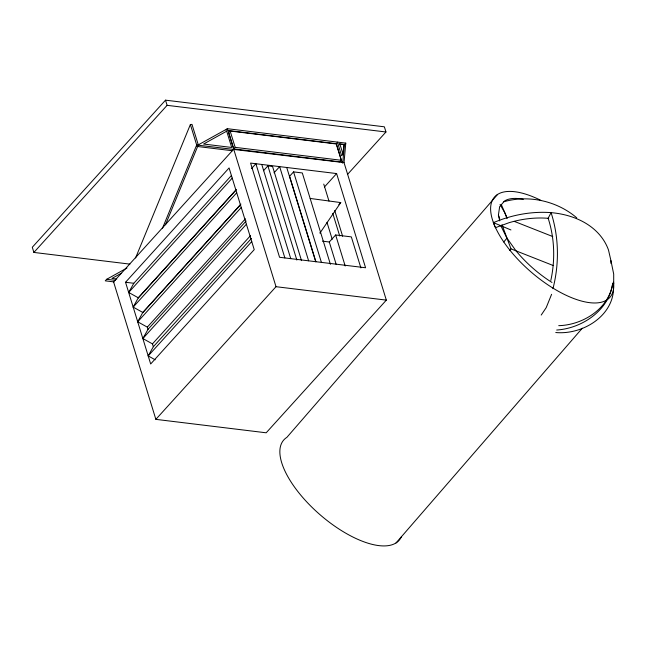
<?xml version="1.0" encoding="UTF-8"?>
<svg xmlns="http://www.w3.org/2000/svg" width="646" height="646" viewBox="0 0 646 646"><rect width="100%" height="100%" fill="white"/><g stroke="black" fill="none" stroke-linecap="round" stroke-linejoin="round"><path stroke-width="0.97" d="M610.93 263.431L610.93 260.645L608.508 250.067A91.013 65.141 -20.2 0 0 551.078 212.631C531.383 211.169 511.592 214.965 493.447 222.636L510.938 229.952M613.7 283.917L613.7 274.074L610.93 260.645M343.01 154.184L343.882 144.454L339.861 143.969L338.464 145.511L341.605 155.726L343.01 154.184L339.861 143.969M342.711 163.196L344.375 144.664L345.78 143.113L227.408 128.699L198.298 144.874L196.893 146.424L232.31 150.736M233.715 149.186L113.567 281.85L155.864 419.359L266.184 432.796L386.332 300.124L344.027 162.622L345.78 143.113M499.721 220.9L498.405 215.11L499.649 206.688L504.478 201.035A66.845 28.489 40.9 0 1 523.333 199.323M550.82 280.453C555.285 259.999 554.639 238.237 548.155 218.267L551.078 212.631C558.984 237.098 559.355 263.875 552.944 288.714M551.611 294.301L546.209 307.625L541.211 315.054M135.571 257.956L190.376 124.525L191.991 124.387L198.298 144.874L165.481 224.768M162.34 228.619L196.683 145.011L190.376 124.525M155.185 359.79L148.192 355.898L153.336 346.732L152.464 343.89L142.855 338.544L147.999 329.379L147.312 327.142L137.703 321.797L142.79 312.446L133.181 307.1L138.284 297.79L128.675 292.444L133.819 283.279L231.268 175.672M310.209 198.451L340.749 202.586L319.923 233.101L320.586 232.366M503.759 241.992L506.997 238.148M509.702 250.406L510.994 248.871L501.99 224.735M497.622 194.406L286.889 437.35A76.438 32.583 40.9 0 0 320.311 514.951A76.438 32.583 40.9 0 0 401.537 536.495M396.022 542.971L582.304 328.2M347.411 174.541L385.961 131.986L384.37 126.81L165.521 100.162L32.3 247.256L33.891 252.433L129.886 264.117M33.891 252.433L167.112 105.33L385.961 131.986M226.011 130.242L227.408 128.699L276.012 286.695L155.864 419.359M230.154 131.049L228.749 132.591L233.763 148.895L339.885 161.823L341.282 160.273L336.267 143.969L230.154 131.049L235.168 147.353L233.763 148.895M126.947 268.025L106.655 279.298L105.258 280.84L114.108 281.922M125.542 282.27L229.088 167.944L254.225 249.647L150.679 363.981L125.542 282.27L133.819 283.279M128.675 292.444L232.221 178.118M251.52 168.558L255.889 163.729L284.87 257.932M138.284 297.79L236.412 189.439M138.325 297.935L235.774 190.328M133.181 307.1L236.727 192.766M263.463 170.754L267.88 165.877L272.547 166.442L301.529 260.645M142.79 312.446L240.918 204.088M142.847 312.632L240.296 205.024M137.703 321.797L241.249 207.463M274.025 172.829L279.637 166.62L308.618 260.822M147.312 327.142L245.44 218.784M147.999 329.379L246.126 221.029M330.421 264.327L302.304 172.95L293.559 171.884L289.602 176.253L315.926 261.808M142.855 338.544L246.401 224.219M152.464 343.89L250.591 235.54M337.721 142.136L336.324 143.678L342.057 162.308M153.336 346.732L251.464 238.382M148.192 355.898L251.738 241.564M324.445 186.985L336.606 173.564L365.579 267.759L279.565 257.286L250.583 163.083L336.606 173.564M338.851 204.685L340.749 202.586M322.427 241.16L329.29 241.992L335.645 234.974L351.343 236.888L360.888 267.912M121.343 273.218L111.919 278.45L116.773 279.048M495.32 227.739L508.903 222.749A83.391 59.682 -20.2 0 1 548.72 218.356L548.155 218.267M503.856 201.746C528.799 194.607 557.062 200.979 576.708 217.799M556.682 330.041C582.522 328.297 609.331 309.991 612.747 283.053C609.291 308.481 583.08 325.027 558.733 325.665M196.683 145.011L344.027 162.622M555.762 332.529C583.879 335.088 616.793 314.093 613.304 283.19M227.998 130.484L344.375 144.664M235.168 147.353L341.282 160.273M276.012 286.695L386.332 300.124M106.655 279.298L115.513 280.372M514.337 221.4L552.766 236.557M510.994 248.871L553.178 265.506M500.061 204.467L504.776 212.736L506.965 218.211M501.361 204.677L507.15 218.17M500.82 225.72L506.739 237.793L515.758 250.503A66.845 28.489 40.9 0 0 551.983 282.455M498.405 215.11L499.705 218.606M493.286 222.216L494.981 226.819M334.717 210.523L342.638 236.275M323.759 184.102L328.984 201.1M332.763 213.374L339.723 236M335.645 234.974L345.19 265.999M326.973 222.289L332.197 239.262M329.29 241.992L336.235 264.553M293.559 171.884L321.361 262.244M286.727 167.484L315.708 261.687M267.88 165.877L296.861 260.08M261.767 164.447L290.748 258.65M165.521 100.162L167.112 105.33M613.547 282.205A76.341 32.542 40.9 0 1 606.788 299.986A76.438 32.583 40.9 0 1 502.75 240.449A76.438 32.583 40.9 0 1 540.71 200.292M226.689 131.186L203.563 144.034L231.696 147.458L226.689 131.186"/></g></svg>
